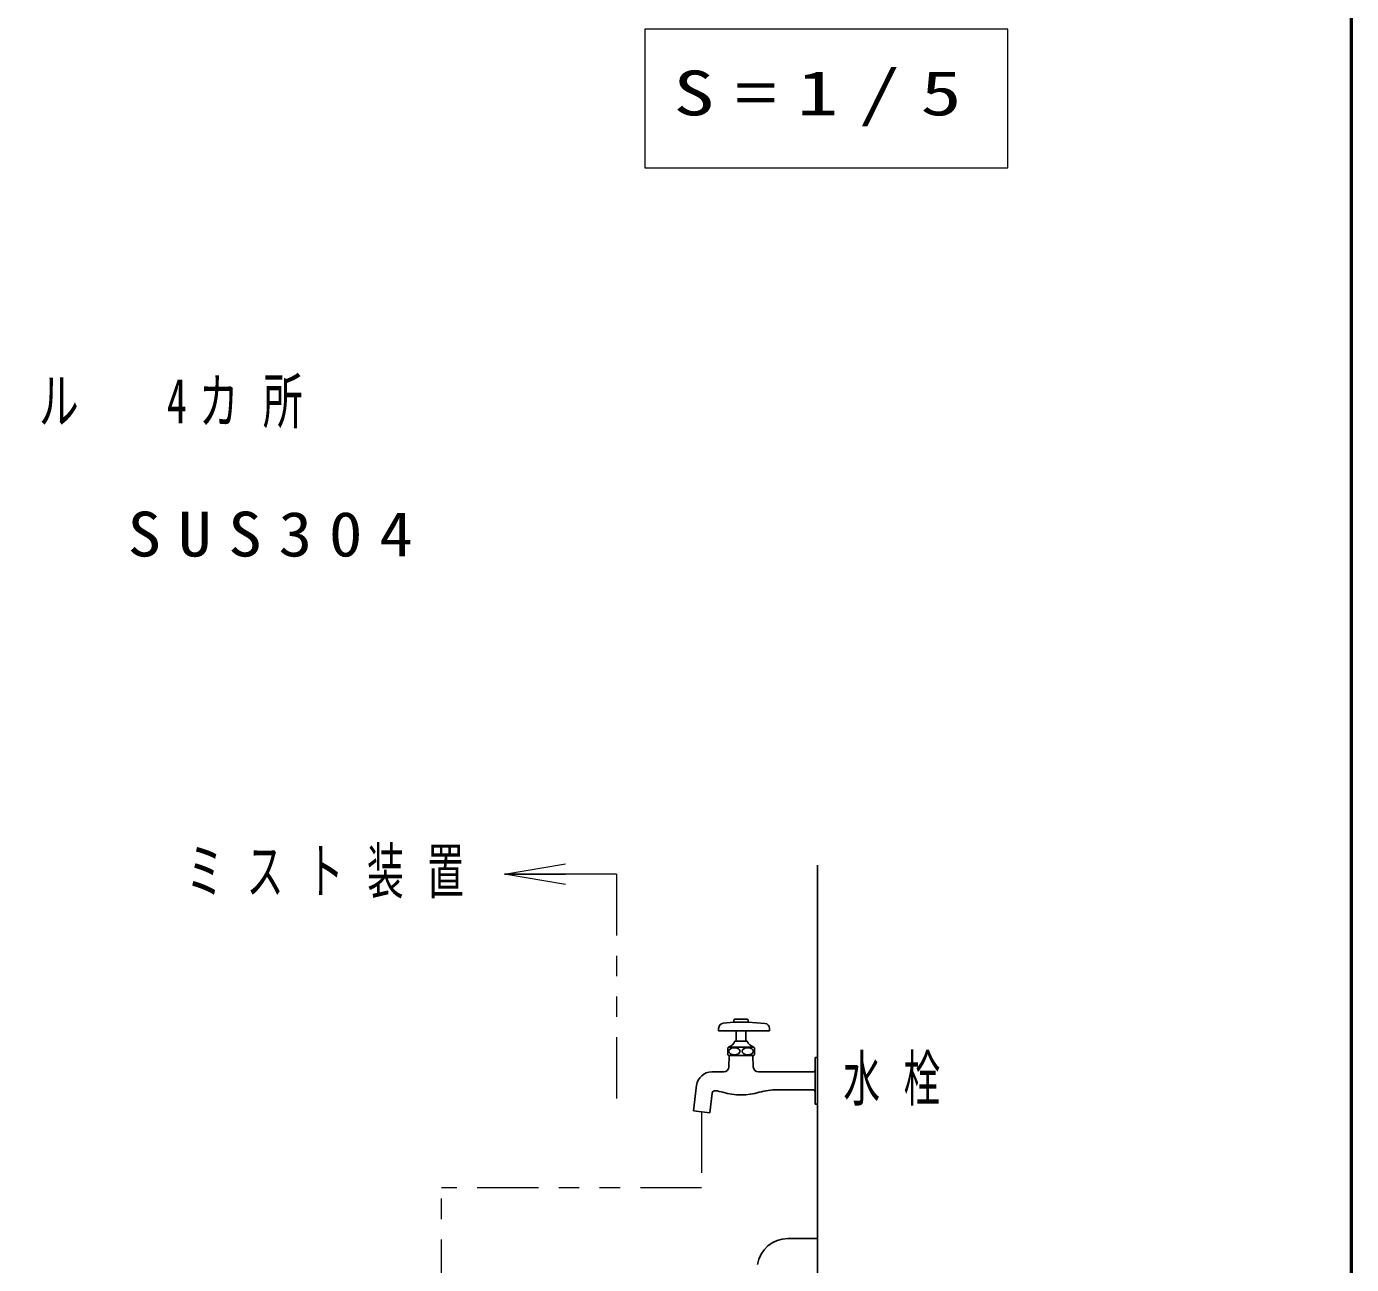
# Model space of a CAD drawing. Units: millimetres on the paper, with parts at other scales. Extents: x -385 to 420, y 0 to 267.
# Drawn here: x 355 to 420, y 63.2 to 123.9 of the extents above; entities that cross this region are included whole.
import ezdxf

# ---------------------------------------------------------------- set-up
doc = ezdxf.new("R2010")
doc.units = ezdxf.units.MM
doc.linetypes.add('USER3', pattern=[8, 3, -1, 1, -1, 1, -1])
for name, color, linetype, lineweight in [('1_20', 7, 'Continuous', 25), ('1_5', 7, 'Continuous', 25), ('A3図枠', 7, 'Continuous', 13)]:
    doc.layers.add(name, color=color, linetype=linetype, lineweight=lineweight)
doc.styles.add('ＭＳ ゴシック', font='')
doc.styles.get('ＭＳ ゴシック').set_extended_font_data('MS Gothic')

# ---------------------------------------------------------------- blocks, each defined once
blk = doc.blocks.new('open_arrow')
at = {"color": 0, "linetype": 'Continuous', "lineweight": -2}
blk.add_lwpolyline([(7.5, 1.25), (0, 0), (7.5, -1.25)], dxfattribs=at)

msp = doc.modelspace()

# ---------------------------------------------------------------- linework, layer by layer
at = {"layer": '1_20', "lineweight": 13}
for p, q in [((378.455, 82.328), (381.455, 82.828)), ((381.455, 81.828), (378.455, 82.328)), ((378.455, 82.328), (381.455, 82.328)), ((383.954, 82.328), (378.455, 82.328))]:
    msp.add_line(p, q, dxfattribs=at)
at = {"layer": '1_20'}
for p, q in [((393.814, 41.358), (393.814, 82.776)), ((388.964, 74.768), (388.964, 74.645)), ((389.714, 75.07), (389.189, 75.017)), ((389.764, 75.22), (389.714, 75.191)), ((389.714, 75.191), (389.714, 75.07)), ((389.714, 75.07), (390.414, 75.07)), ((389.764, 75.22), (390.364, 75.22)), ((390.364, 75.22), (390.414, 75.191)), ((390.414, 75.191), (390.414, 75.07)), ((390.414, 75.069), (391.232, 75.011)), ((391.464, 74.762), (391.464, 74.645)), ((388.964, 74.645), (391.464, 74.645)), ((389.764, 74.145), (390.364, 74.145)), ((389.826, 74.645), (389.826, 74.145)), ((390.301, 74.645), (390.301, 74.145)), ((389.439, 73.845), (389.414, 73.82)), ((389.414, 73.82), (389.414, 73.47)), ((389.414, 73.47), (389.439, 73.445)), ((389.439, 73.845), (390.689, 73.845)), ((389.439, 73.445), (390.689, 73.445)), ((389.464, 72.873), (389.484, 73.445)), ((390.664, 72.873), (390.644, 73.445)), ((390.714, 73.82), (390.689, 73.845)), ((390.689, 73.445), (390.714, 73.47)), ((390.714, 73.82), (390.714, 73.47)), ((393.689, 73.345), (393.814, 73.345)), ((393.689, 73.345), (393.689, 71.045)), ((393.814, 73.345), (393.814, 71.045)), ((388.628, 72.632), (389.214, 72.632)), ((390.914, 72.632), (393.589, 72.632)), ((387.731, 70.727), (387.884, 71.974)), ((388.525, 70.629), (388.642, 71.583)), ((391.849, 71.757), (393.589, 71.757)), ((393.689, 71.045), (393.814, 71.045)), ((387.731, 70.727), (388.525, 70.629)), ((392.354, 64.458), (393.814, 64.458))]:
    msp.add_line(p, q, dxfattribs=at)
at = {"layer": '1_20', "linetype": 'USER3', "lineweight": 13}
for p, q in [((383.954, 82.328), (383.954, 70.492)), ((388.128, 70.678), (388.128, 66.947)), ((375.375, 61.419), (375.375, 66.947)), ((388.128, 66.947), (375.375, 66.947))]:
    msp.add_line(p, q, dxfattribs=at)
at = {"layer": '1_20'}
for centre, radius, start, end in [((389.214, 74.768), 0.25, 95.71075, 180), ((391.214, 74.762), 0.25, 0.00004, 85.91447), ((389.285, 74.338), 0.517, 287.37867, 338.04016), ((390.843, 74.338), 0.517, 201.95986, 252.62136), ((389.214, 72.882), 0.25, 270.00003, 357.99999), ((390.914, 72.882), 0.25, 182.00003, 270.00004), ((388.628, 71.882), 0.75, 90.00002, 173.00001), ((393.589, 72.732), 0.1, 270.00005, 0.00004), ((388.791, 71.564), 0.15, 80.49105, 173.00018), ((388.279, 68.507), 3.25, 74.05766, 80.49115), ((390.064, 74.757), 3.25, 254.05764, 285.94241), ((391.849, 68.507), 3.25, 90.00002, 105.94242), ((393.589, 71.657), 0.1, 0.00004, 90.00002), ((392.354, 62.958), 1.5, 90, 171.17962)]:
    msp.add_arc(centre, radius, start, end, dxfattribs=at)
for centre, major_axis in [((389.739, 73.645), (0.275, 0)), ((390.389, 73.645), (-0.275, 0))]:
    msp.add_ellipse(centre, major_axis=major_axis, ratio=0.636341, dxfattribs=at)
at = {"layer": '1_5', "lineweight": 13}
for p, q in [((385.345, 123.769), (385.345, 116.969)), ((403.145, 123.769), (385.345, 123.769)), ((403.145, 116.969), (403.145, 123.769)), ((385.345, 116.969), (403.145, 116.969))]:
    msp.add_line(p, q, dxfattribs=at)
at = {"layer": 'A3図枠', "lineweight": 50}
msp.add_line((420, 0), (420, 267), dxfattribs=at)

# ---------------------------------------------------------------- block references
at = {"layer": '1_20', "lineweight": 13, "xscale": 0.001, "yscale": 0.001, "rotation": 180}
msp.add_blockref('open_arrow', (383.954, 82.328), dxfattribs=at)

# ---------------------------------------------------------------- texts
at = {"layer": '1_20', "char_height": 2.199, "style": 'ＭＳ ゴシック'}
for s, insert, attachment_point in [('\\T1.61;\\W0.65;ミストノズル\u30004カ所', (339.934, 105.415), 4), ('\\T1.5;\\W1.1;φ27.2×1.5\u3000SUS304', (329.061, 97.309), 7), ('\\T1.64;\\W0.6;ミスト装置', (362.864, 82.363), 4), ('\\T1.64;\\W0.6;水栓', (395.081, 72.195), 4)]:
    msp.add_mtext(s, dxfattribs=dict(at, insert=insert, attachment_point=attachment_point))
at = {"layer": '1_5', "insert": (386.745, 120.369), "char_height": 2.199, "attachment_point": 4, "style": 'ＭＳ ゴシック'}
msp.add_mtext('\\T1.5;\\W1.35;S=1/5', dxfattribs=at)

doc.saveas('drawing.dxf')
